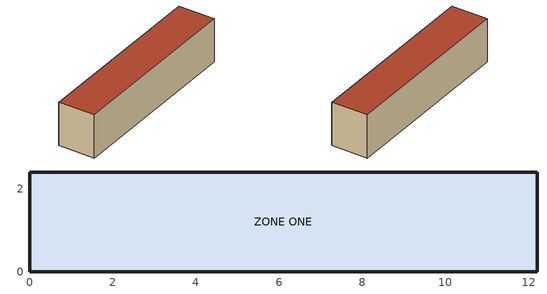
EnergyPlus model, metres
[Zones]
ZONE ONE
 floor foundation (Base): 12.2,0 0,0 0,2.4 12.2,2.4 z0
 wall outside (Outer Shell): 0,0 12.2,0 12.2,2.4 0,2.4 0,0 z0:2.89
 roof outside (Outer Shell): 0,2.4 0,0 12.2,0 12.2,2.4 z2.89
[Building]
Simple One Zone: North Axis=0; Terrain=Suburbs; Loads Convergence Tolerance Value=0.04; Temperature Convergence Tolerance Value=0.004; Solar Distribution=MinimalShadowing; Maximum Number of Warmup Days=30; Minimum Number of Warmup Days=6
[SizingPeriod:WeatherFileConditionType] Use Weather File Daylight Saving Period=No; Use Weather File Rain and Snow Indicators=No
Name | Period Selection | Day of Week for Start Day
Extreme Winter for Design | WinterExtreme | WinterDesignDay
Extreme Summer for Design | SummerExtreme | SummerDesignDay
[Material]
Name | Roughness | Thickness | Conductivity | Density | Specific Heat | Thermal Absorptance | Solar Absorptance
Corten Steel | MediumRough | 0.002 | 16 | 8000 | 500 | 0.89 | 0.913
Marine Plywood 28mm | Smooth | 0.028 | 0.12 | 540 | 1210
Steel Base | Smooth | 0.127 | 45.28 | 7824 | 500
[Construction]
Base: Steel Base, Marine Plywood 28mm
[CONSTRUCTION]
Outer Shell: Corten Steel
[Zone]
ZONE ONE: Type=1; Multiplier=1; Ceiling Height=2.89; Volume=84.62
[Foundation:Kiva]
Floor Details: Wall Height Above Grade=0; Wall Depth Below Slab=0
[SurfaceProperty:ExposedFoundationPerimeter]
Zn001:Flr001: Exposed Perimeter Calculation Method=ExposedPerimeterFraction; Exposed Perimeter Fraction=1
[ElectricEquipment]
BATTERY: Zone or ZoneList or Space or SpaceList=ZONE ONE; Schedule=Battery Heat Loss Schedule; Design Level Calculation Method=EquipmentLevel; Design Level=1000000; Fraction Latent=0; Fraction Radiant=0; Fraction Lost=0
[ZoneInfiltration:DesignFlowRate]
Infiltration: Zone or ZoneList=ZONE ONE; Schedule=Infiltration Schedule; Design Flow Rate Calculation Method=Flow/Zone; Design Flow Rate=0; Air Changes per Hour=0; Constant Term Coefficient=0; Temperature Term Coefficient=0; Velocity Term Coefficient=0.224; Velocity Squared Term Coefficient=0
[ZoneVentilation:WindandStackOpenArea]
Zone Ventilation: Zone=ZONE ONE; Opening Area=6.936; Opening Area Fraction Schedule=Ventilation Schedule; Effective Angle=270; Height Difference=1.445
[DesignSpecification:OutdoorAir]
SZ DSOA ZONE ONE: Outdoor Air Method=flow/person; Outdoor Air Flow per Person=0; Outdoor Air Flow per Zone Floor Area=0; Outdoor Air Flow per Zone=0
[DesignSpecification:ZoneAirDistribution]
SZ DSZAD ZONE ONE: Zone Air Distribution Effectiveness in Cooling Mode=1; Zone Air Distribution Effectiveness in Heating Mode=1
[Sizing:Zone]
ZONE ONE: Zone Cooling Design Supply Air Temperature Input Method=SupplyAirTemperature; Zone Cooling Design Supply Air Temperature=13; Zone Cooling Design Supply Air Temperature Difference=11.11; Zone Heating Design Supply Air Temperature Input Method=SupplyAirTemperature; Zone Heating Design Supply Air Temperature=50; Zone Cooling Design Supply Air Humidity Ratio=0.008; Zone Heating Design Supply Air Humidity Ratio=0.008; Design Specification Outdoor Air Object=SZ DSOA ZONE ONE; Cooling Design Air Flow Method=DesignDay; Cooling Design Air Flow Rate=0; Cooling Minimum Air Flow Fraction=0; Heating Design Air Flow Method=DesignDay; Heating Design Air Flow Rate=0; Heating Maximum Air Flow Fraction=0; Design Specification Zone Air Distribution Object=SZ DSZAD ZONE ONE
[ZoneControl:Thermostat]
ZONE ONE Thermostat: Zone or ZoneList=ZONE ONE; Control Type Schedule=ALWAYS 4; Control 1=Office Thermostat Dual SP Control
[ThermostatSetpoint:DualSetpoint]
Office Thermostat Dual SP Control: Heating Setpoint Temperature Schedule=ALWAYS 20; Cooling Setpoint Temperature Schedule=ALWAYS 24
[ZoneHVAC:PackagedTerminalAirConditioner]
ZONE ONE PTAC: Availability Schedule=HVAC Availability; Cooling Supply Air Flow Rate=autosize; Heating Supply Air Flow Rate=autosize; Cooling Outdoor Air Flow Rate=autosize; Heating Outdoor Air Flow Rate=autosize; No Load Outdoor Air Flow Rate=autosize; Supply Air Fan=ZONE ONE PTAC Supply Fan; Heating Coil=ZONE ONE PTAC Heating Coil; Cooling Coil=ZONE ONE PTAC Cooling Coil; Fan Placement=DrawThrough; Supply Air Fan Operating Mode Schedule=HVACTemplate-Always 0
[Zone equipment]
ZONE ONE: ZONE ONE PTAC
[Fan:OnOff]
ZONE ONE PTAC Supply Fan: Availability Schedule=HVACTemplate-Always 1; Fan Total Efficiency=0.7; Pressure Rise=75; Maximum Flow Rate=autosize; Motor Efficiency=0.9; Motor In Airstream Fraction=1
[Coil:Cooling:DX:SingleSpeed]
ZONE ONE PTAC Cooling Coil: Gross Rated Total Cooling Capacity=15000; Gross Rated Sensible Heat Ratio=autosize; Gross Rated Cooling COP=3; Rated Air Flow Rate=3; Total Cooling Capacity Function of Temperature Curve=ZONE ONE PTAC Cooling Coil Cap-FT; Total Cooling Capacity Function of Flow Fraction Curve=ZONE ONE PTAC Cooling Coil Cap-FF; Energy Input Ratio Function of Temperature Curve=ZONE ONE PTAC Cooling Coil EIR-FT; Energy Input Ratio Function of Flow Fraction Curve=ZONE ONE PTAC Cooling Coil EIR-FF; Part Load Fraction Correlation Curve=ZONE ONE PTAC Cooling Coil Coil PLF; Minimum Outdoor DryBulb Temperature for Compressor Operation=-100; Nominal Time for Condensate Removal to Begin=0; Ratio of Initial Moisture Evaporation Rate and Steady State Latent Capacity=0; Maximum Cycling Rate=0; Latent Capacity Time Constant=0; Condenser Type=AirCooled; Evaporative Condenser Effectiveness=0; Evaporative Condenser Pump Rated Power Consumption=0; Crankcase Heater Capacity=0; Maximum Outdoor DryBulb Temperature for Crankcase Heater Operation=10
[Coil:Heating:Electric]
ZONE ONE PTAC Heating Coil: Efficiency=1; Nominal Capacity=25000
[Schedule:Compact]
ALWAYS 4: Through: 12/31, For: AllDays, Until: 24:00, 4
ALWAYS 20: Through: 12/31, For: AllDays, Until: 24:00, 20
ALWAYS 24: Through: 12/31, For: AllDays, Until: 24:00, 24
HVACTemplate-Always 0: Through: 12/31, For: AllDays, Until: 24:00, 0
HVACTemplate-Always 1: Through: 12/31, For: AllDays, Until: 24:00, 1
[Schedule:Constant]
Name | Hourly Value
Infiltration Schedule; HVAC Availability | 1
Battery Heat Loss Schedule; Ventilation Schedule | 0
[Curve:Quadratic]
Name | Coefficient1 Constant | Coefficient2 x | Coefficient3 x2 | Minimum Value of x | Maximum Value of x
ZONE ONE PTAC Cooling Coil Cap-FF | 0.8 | 0.2 | 0 | 0.5 | 1.5
ZONE ONE PTAC Cooling Coil EIR-FF | 1.1552 | -0.1808 | 0.0256 | 0.5 | 1.5
ZONE ONE PTAC Cooling Coil Coil PLF | 0.85 | 0.15 | 0 | 0 | 1
[Curve:Biquadratic] Minimum Value of x=12.77778; Maximum Value of x=23.88889; Minimum Value of y=18; Maximum Value of y=46.11111
Name | Coefficient1 Constant | Coefficient2 x | Coefficient3 x2 | Coefficient4 y | Coefficient5 y2 | Coefficient6 xy
ZONE ONE PTAC Cooling Coil Cap-FT | 0.942588 | 0.00954335 | 0.00068377 | -0.0110427 | 5.249e-06 | -9.72e-06
ZONE ONE PTAC Cooling Coil EIR-FT | 0.342414 | 0.034885 | -0.0006237 | 0.00497722 | 0.000437951 | -0.000728028
